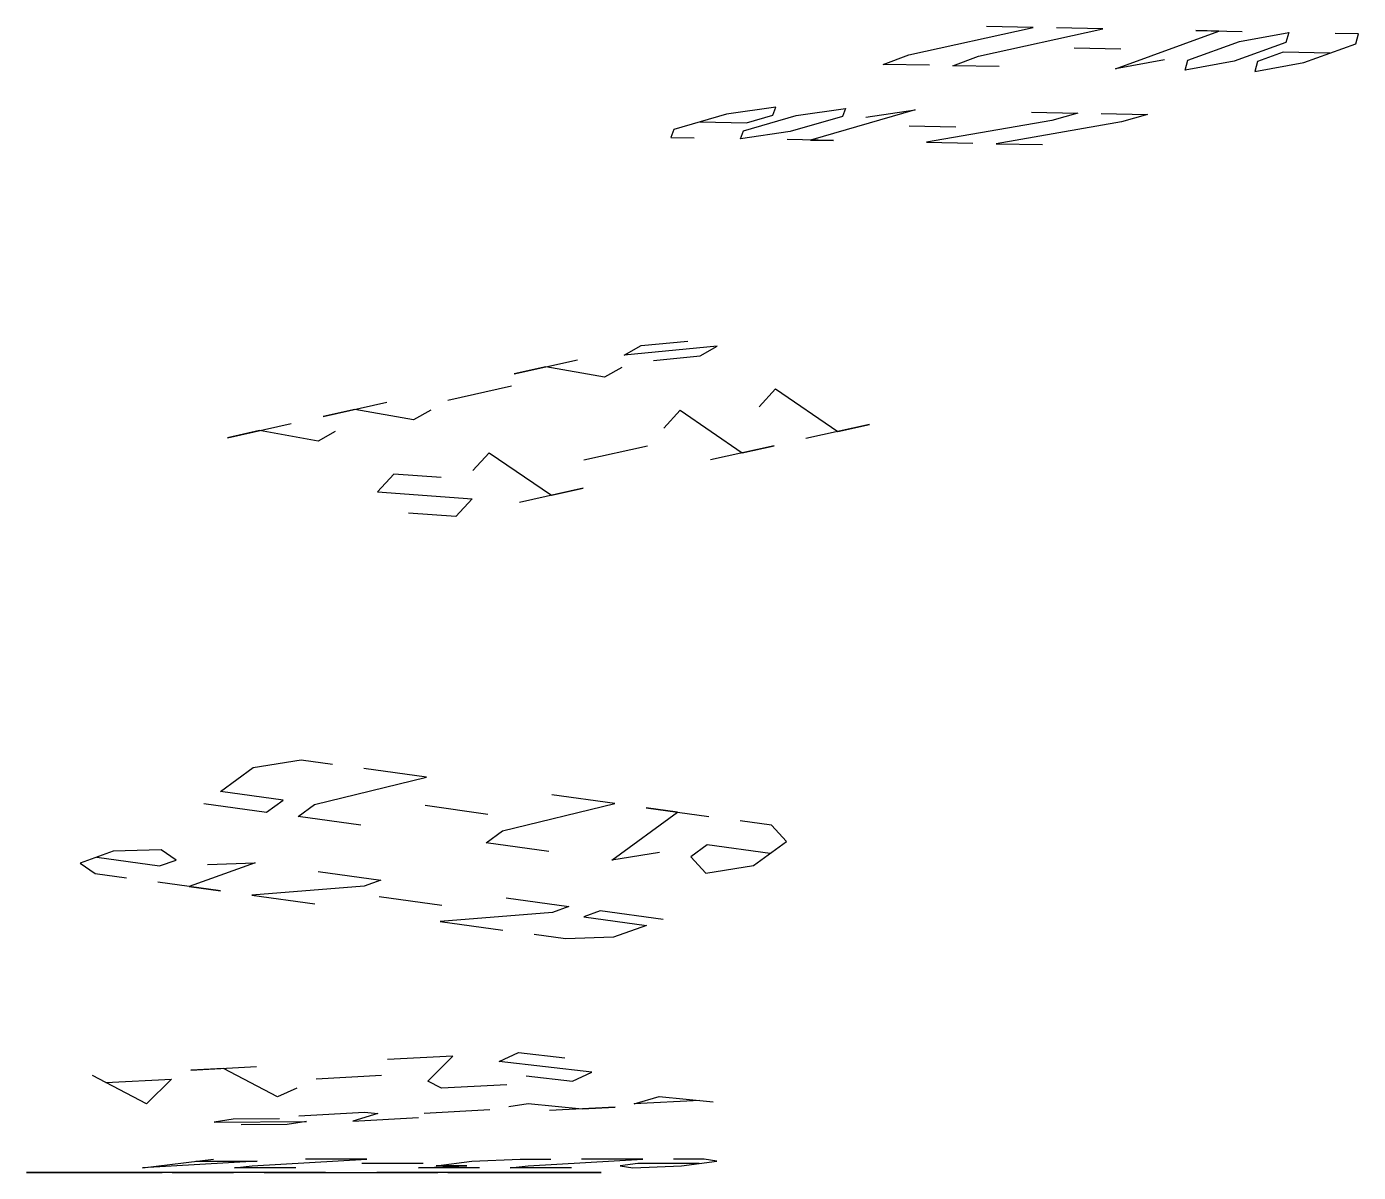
# Model space of a CAD drawing. Header units: metres. Extents: x -3.55 to 5.66, y -3.79 to 3.79.
# Drawn here: x 3.021 to 3.803, y -3.792 to -3.119 of the extents above; entities that cross this region are included whole.
import ezdxf

# ---------------------------------------------------------------- set-up
doc = ezdxf.new("R2010")
doc.units = ezdxf.units.M
doc.layers.add('PROFILES', color=30, linetype='CONTINUOUS')

msp = doc.modelspace()

# ---------------------------------------------------------------- linework, layer by layer
at = {"layer": 'PROFILES'}
for p, q in [((3.53934, -3.13525, 9.51297), (3.61229, -3.11916, 9.52081)), ((3.58028, -3.13604, 9.46576), (3.65324, -3.11995, 9.4736)), ((3.61229, -3.11916, 9.52081), (3.585, -3.11863, 9.55229)), ((3.65324, -3.11995, 9.4736), (3.62594, -3.11942, 9.50507)), ((3.6606, -3.14343, 9.34249), (3.72148, -3.12127, 9.39491)), ((3.72148, -3.12127, 9.39491), (3.70783, -3.121, 9.41064)), ((3.70783, -3.121, 9.41064), (3.73513, -3.12153, 9.37917)), ((3.70312, -3.13842, 9.32412), (3.73356, -3.12734, 9.35033)), ((3.76085, -3.12786, 9.31885), (3.73041, -3.13895, 9.29264)), ((3.73356, -3.12734, 9.35033), (3.76242, -3.12206, 9.34769)), ((3.76242, -3.12206, 9.34769), (3.76085, -3.12786, 9.31885)), ((3.77136, -3.13974, 9.24543), (3.8018, -3.12866, 9.27164)), ((3.80337, -3.12285, 9.30048), (3.78972, -3.12259, 9.31622)), ((3.8018, -3.12866, 9.27164), (3.80337, -3.12285, 9.30048)), ((3.52412, -3.14079, 9.49987), (3.53934, -3.13525, 9.51297)), ((3.56507, -3.14158, 9.45265), (3.58028, -3.13604, 9.46576)), ((3.66374, -3.13182, 9.40017), (3.63645, -3.13129, 9.43165)), ((3.75928, -3.13367, 9.29001), (3.74406, -3.13921, 9.2769)), ((3.78658, -3.1342, 9.25853), (3.75928, -3.13367, 9.29001)), ((3.55142, -3.14132, 9.46839), (3.52412, -3.14079, 9.49987)), ((3.59236, -3.14211, 9.42118), (3.56507, -3.14158, 9.45265)), ((3.68947, -3.13815, 9.33985), (3.6606, -3.14343, 9.34249)), ((3.70155, -3.14422, 9.29527), (3.70312, -3.13842, 9.32412)), ((3.73041, -3.13895, 9.29264), (3.70155, -3.14422, 9.29527)), ((3.74406, -3.13921, 9.2769), (3.74249, -3.14501, 9.24806)), ((3.74249, -3.14501, 9.24806), (3.77136, -3.13974, 9.24543)), ((3.46118, -3.16598, 9.41813), (3.43212, -3.17015, 9.42058)), ((3.45942, -3.17068, 9.3891), (3.46118, -3.16598, 9.41813)), ((3.47306, -3.17094, 9.37336), (3.50213, -3.16678, 9.37092)), ((3.54307, -3.16757, 9.3237), (3.48141, -3.18529, 9.27053)), ((3.50213, -3.16678, 9.37092), (3.50036, -3.17147, 9.34189)), ((3.51401, -3.17173, 9.32615), (3.54307, -3.16757, 9.3237)), ((3.43212, -3.17015, 9.42058), (3.40129, -3.17901, 9.39399)), ((3.4167, -3.17458, 9.40728), (3.444, -3.17511, 9.3758)), ((3.44223, -3.1798, 9.34677), (3.47306, -3.17094, 9.37336)), ((3.444, -3.17511, 9.3758), (3.45942, -3.17068, 9.3891)), ((3.50036, -3.17147, 9.34189), (3.46953, -3.18033, 9.3153)), ((3.62319, -3.17385, 9.20024), (3.54965, -3.18661, 9.19184)), ((3.66414, -3.17464, 9.15303), (3.5906, -3.1874, 9.14462)), ((3.61131, -3.16889, 9.24501), (3.63861, -3.16941, 9.21354)), ((3.63861, -3.16941, 9.21354), (3.62319, -3.17385, 9.20024)), ((3.65226, -3.16968, 9.1978), (3.67956, -3.17021, 9.16632)), ((3.67956, -3.17021, 9.16632), (3.66414, -3.17464, 9.15303)), ((3.40129, -3.17901, 9.39399), (3.39952, -3.18371, 9.36495)), ((3.39952, -3.18371, 9.36495), (3.41317, -3.18397, 9.34922)), ((3.44047, -3.1845, 9.31774), (3.44223, -3.1798, 9.34677)), ((3.46953, -3.18033, 9.3153), (3.44047, -3.1845, 9.31774)), ((3.53954, -3.17696, 9.26564), (3.56683, -3.17748, 9.23416)), ((3.49506, -3.18555, 9.25479), (3.46776, -3.18503, 9.28626)), ((3.48141, -3.18529, 9.27053), (3.49506, -3.18555, 9.25479)), ((3.54965, -3.18661, 9.19184), (3.57695, -3.18714, 9.16036)), ((3.5906, -3.1874, 9.14462), (3.61789, -3.18793, 9.11315)), ((3.37204, -3.3117, 8.55218), (3.38211, -3.306, 8.57928)), ((3.42669, -3.30642, 8.53077), (3.37204, -3.3117, 8.55218)), ((3.38211, -3.306, 8.57928), (3.40943, -3.30336, 8.56857)), ((3.41662, -3.31212, 8.50367), (3.42669, -3.30642, 8.53077)), ((3.30733, -3.32267, 8.5465), (3.34472, -3.31434, 8.56289)), ((3.3893, -3.31476, 8.51438), (3.41662, -3.31212, 8.50367)), ((3.32603, -3.3185, 8.55469), (3.30733, -3.32267, 8.5465)), ((3.36053, -3.32462, 8.47909), (3.32603, -3.3185, 8.55469)), ((3.3706, -3.31892, 8.50618), (3.36053, -3.32462, 8.47909)), ((3.30589, -3.3299, 8.5005), (3.2685, -3.33823, 8.48411)), ((3.45144, -3.34197, 8.38643), (3.46101, -3.33155, 8.41228)), ((3.46101, -3.33155, 8.41228), (3.49753, -3.35653, 8.34166)), ((3.19516, -3.34767, 8.49733), (3.23255, -3.33934, 8.51372)), ((3.21386, -3.3435, 8.50552), (3.19516, -3.34767, 8.49733)), ((3.24836, -3.34962, 8.42992), (3.21386, -3.3435, 8.50552)), ((3.25843, -3.34392, 8.45701), (3.24836, -3.34962, 8.42992)), ((3.39536, -3.35447, 8.36185), (3.40492, -3.34406, 8.38769)), ((3.40492, -3.34406, 8.38769), (3.44144, -3.36903, 8.31708)), ((3.13908, -3.36017, 8.47274), (3.17647, -3.35184, 8.48913)), ((3.15777, -3.356, 8.48094), (3.13908, -3.36017, 8.47274)), ((3.19228, -3.36212, 8.40533), (3.15777, -3.356, 8.48094)), ((3.51623, -3.35236, 8.34986), (3.47883, -3.3607, 8.33347)), ((3.49753, -3.35653, 8.34166), (3.51623, -3.35236, 8.34986)), ((3.20234, -3.35643, 8.43243), (3.19228, -3.36212, 8.40533)), ((3.28319, -3.37947, 8.31268), (3.29275, -3.36906, 8.33853)), ((3.29275, -3.36906, 8.33853), (3.32927, -3.39403, 8.26791)), ((3.3484, -3.37321, 8.31961), (3.38579, -3.36488, 8.336)), ((3.46014, -3.36486, 8.32527), (3.42275, -3.3732, 8.30888)), ((3.44144, -3.36903, 8.31708), (3.46014, -3.36486, 8.32527)), ((3.23667, -3.38156, 8.31394), (3.2271, -3.39197, 8.28809)), ((3.26449, -3.38363, 8.30448), (3.23667, -3.38156, 8.31394)), ((3.2271, -3.39197, 8.28809), (3.28275, -3.39612, 8.26917)), ((3.34797, -3.38987, 8.2761), (3.31058, -3.3982, 8.25971)), ((3.32927, -3.39403, 8.26791), (3.34797, -3.38987, 8.2761)), ((3.28275, -3.39612, 8.26917), (3.27319, -3.40653, 8.24332)), ((3.27319, -3.40653, 8.24332), (3.24536, -3.40445, 8.25278)), ((3.15413, -3.55393, 7.87499), (3.18222, -3.54944, 7.88267)), ((3.18222, -3.54944, 7.88267), (3.20064, -3.552, 7.8733)), ((3.13481, -3.56804, 7.84088), (3.15413, -3.55393, 7.87499)), ((3.19009, -3.57573, 7.81275), (3.25593, -3.55969, 7.84518)), ((3.25593, -3.55969, 7.84518), (3.21907, -3.55456, 7.86393)), ((3.12515, -3.57509, 7.82382), (3.16201, -3.58022, 7.80507)), ((3.17167, -3.57316, 7.82213), (3.13481, -3.56804, 7.84088)), ((3.16201, -3.58022, 7.80507), (3.17167, -3.57316, 7.82213)), ((3.30066, -3.59112, 7.75651), (3.36649, -3.57508, 7.78893)), ((3.36649, -3.57508, 7.78893), (3.32964, -3.56995, 7.80768)), ((3.18044, -3.58278, 7.7957), (3.19009, -3.57573, 7.81275)), ((3.21729, -3.58791, 7.77695), (3.18044, -3.58278, 7.7957)), ((3.29189, -3.5815, 7.78294), (3.25504, -3.57637, 7.80169)), ((3.36471, -3.60843, 7.70195), (3.40335, -3.58021, 7.77018)), ((3.40335, -3.58021, 7.77018), (3.38492, -3.57764, 7.77956)), ((3.38492, -3.57764, 7.77956), (3.42177, -3.58277, 7.76081)), ((3.45863, -3.5879, 7.74206), (3.4402, -3.58534, 7.75144)), ((3.4674, -3.59752, 7.71563), (3.45863, -3.5879, 7.74206)), ((3.291, -3.59817, 7.73945), (3.30066, -3.59112, 7.75651)), ((3.32786, -3.6033, 7.7207), (3.291, -3.59817, 7.73945)), ((3.44808, -3.61163, 7.68152), (3.4674, -3.59752, 7.71563)), ((3.07192, -3.60318, 7.72685), (3.05252, -3.61014, 7.69064)), ((3.06222, -3.60666, 7.70875), (3.09908, -3.61179, 7.69)), ((3.10004, -3.60226, 7.73559), (3.07192, -3.60318, 7.72685)), ((3.10877, -3.60831, 7.7081), (3.10004, -3.60226, 7.73559)), ((3.3928, -3.60394, 7.70964), (3.36471, -3.60843, 7.70195)), ((3.42088, -3.59945, 7.71732), (3.41123, -3.6065, 7.70026)), ((3.41123, -3.6065, 7.70026), (3.41999, -3.61612, 7.67383)), ((3.45774, -3.60458, 7.69857), (3.42088, -3.59945, 7.71732)), ((3.05252, -3.61014, 7.69064), (3.06126, -3.61619, 7.66316)), ((3.09908, -3.61179, 7.69), (3.10877, -3.60831, 7.7081)), ((3.15532, -3.60995, 7.70746), (3.11654, -3.62388, 7.63503)), ((3.1272, -3.61087, 7.69873), (3.15532, -3.60995, 7.70746)), ((3.41999, -3.61612, 7.67383), (3.44808, -3.61163, 7.68152)), ((3.06126, -3.61619, 7.66316), (3.07968, -3.61875, 7.65378)), ((3.13497, -3.62645, 7.62566), (3.09811, -3.62132, 7.64441)), ((3.19218, -3.61508, 7.68872), (3.22903, -3.62021, 7.66997)), ((3.22903, -3.62021, 7.66997), (3.21934, -3.62369, 7.65186)), ((3.11654, -3.62388, 7.63503), (3.13497, -3.62645, 7.62566)), ((3.21934, -3.62369, 7.65186), (3.15339, -3.62901, 7.61628)), ((3.15339, -3.62901, 7.61628), (3.19025, -3.63414, 7.59754)), ((3.22807, -3.62974, 7.62438), (3.26492, -3.63487, 7.60563)), ((3.30274, -3.63047, 7.63247), (3.3396, -3.6356, 7.61372)), ((3.3396, -3.6356, 7.61372), (3.3299, -3.63908, 7.59561)), ((3.3299, -3.63908, 7.59561), (3.26396, -3.6444, 7.56004)), ((3.26396, -3.6444, 7.56004), (3.30081, -3.64953, 7.54129)), ((3.35803, -3.63816, 7.60435), (3.34833, -3.64164, 7.58624)), ((3.34833, -3.64164, 7.58624), (3.38519, -3.64677, 7.56749)), ((3.39488, -3.64329, 7.5856), (3.35803, -3.63816, 7.60435)), ((3.33767, -3.65465, 7.52254), (3.31924, -3.65209, 7.53192)), ((3.38519, -3.64677, 7.56749), (3.36579, -3.65374, 7.53128)), ((3.36579, -3.65374, 7.53128), (3.33767, -3.65465, 7.52254)), ((3.27146, -3.72352, 7.18394), (3.23296, -3.72558, 7.16815)), ((3.25675, -3.73818, 7.11175), (3.27146, -3.72352, 7.18394)), ((3.29865, -3.72669, 7.17303), (3.30997, -3.72146, 7.19972)), ((3.30997, -3.72146, 7.19972), (3.33715, -3.72463, 7.18881)), ((3.11744, -3.73176, 7.12079), (3.15595, -3.7297, 7.13658)), ((3.13669, -3.73073, 7.12869), (3.11744, -3.73176, 7.12079)), ((3.16842, -3.74753, 7.05348), (3.13669, -3.73073, 7.12869)), ((3.35302, -3.73303, 7.15121), (3.29865, -3.72669, 7.17303)), ((3.09141, -3.75165, 7.02191), (3.05968, -3.73484, 7.09711)), ((3.06762, -3.73905, 7.07831), (3.10612, -3.73699, 7.0941)), ((3.10612, -3.73699, 7.0941), (3.09141, -3.75165, 7.02191)), ((3.22957, -3.73501, 7.12266), (3.19106, -3.73707, 7.10687)), ((3.26469, -3.74238, 7.09295), (3.25675, -3.73818, 7.11175)), ((3.31451, -3.73509, 7.13543), (3.3417, -3.73826, 7.12452)), ((3.3417, -3.73826, 7.12452), (3.35302, -3.73303, 7.15121)), ((3.17974, -3.7423, 7.08018), (3.16842, -3.74753, 7.05348)), ((3.30319, -3.74032, 7.10873), (3.26469, -3.74238, 7.09295)), ((3.37798, -3.75164, 6.98279), (3.39268, -3.74721, 7.05632)), ((3.39268, -3.74721, 7.05632), (3.42441, -3.75036, 6.97933)), ((3.25453, -3.75703, 6.95468), (3.29303, -3.75497, 6.97046)), ((3.30435, -3.75315, 6.9976), (3.31567, -3.75133, 7.02474)), ((3.31567, -3.75133, 7.02474), (3.3474, -3.75448, 6.94775)), ((3.36666, -3.75345, 6.95565), (3.32815, -3.75551, 6.93986)), ((3.3474, -3.75448, 6.94775), (3.36666, -3.75345, 6.95565)), ((3.41648, -3.74958, 6.99857), (3.37798, -3.75164, 6.98279)), ((3.1424, -3.7606, 6.95371), (3.13108, -3.76242, 6.92657)), ((3.13108, -3.76242, 6.92657), (3.18545, -3.76193, 6.90386)), ((3.16958, -3.76036, 6.94235), (3.1424, -3.7606, 6.95371)), ((3.18545, -3.76193, 6.90386), (3.17413, -3.76375, 6.87672)), ((3.1809, -3.75854, 6.96949), (3.21941, -3.75648, 6.98528)), ((3.22734, -3.75727, 6.96603), (3.21263, -3.76169, 6.8925)), ((3.21263, -3.76169, 6.8925), (3.25114, -3.75963, 6.90829)), ((3.21941, -3.75648, 6.98528), (3.22734, -3.75727, 6.96603)), ((3.17413, -3.76375, 6.87672), (3.14694, -3.76399, 6.88807)), ((3.08905, -3.78925, 6.45362), (3.13086, -3.78406, 6.52552)), ((3.15642, -3.78536, 6.4866), (3.08905, -3.78925, 6.45362)), ((3.12041, -3.78536, 6.50755), (3.15642, -3.78536, 6.4866)), ((3.15353, -3.78795, 6.44018), (3.22091, -3.78406, 6.47315)), ((3.22091, -3.78406, 6.47315), (3.18489, -3.78406, 6.4941)), ((3.26158, -3.78795, 6.37733), (3.28249, -3.78536, 6.41328)), ((3.28249, -3.78536, 6.41328), (3.31095, -3.78406, 6.42078)), ((3.31095, -3.78406, 6.42078), (3.32896, -3.78406, 6.4103)), ((3.31561, -3.78795, 6.34591), (3.38298, -3.78406, 6.37888)), ((3.38298, -3.78406, 6.37888), (3.34697, -3.78406, 6.39983)), ((3.419, -3.78406, 6.35793), (3.40099, -3.78406, 6.36841)), ((3.40565, -3.78795, 6.29354), (3.42656, -3.78536, 6.32948)), ((3.42656, -3.78536, 6.32948), (3.419, -3.78406, 6.35793)), ((3.04195, -3.79185, 6.37265), (3.021, -3.79185, 6.33664)), ((3.021, -3.79185, 6.33664), (3.02854, -3.79185, 6.30815)), ((3.02854, -3.79185, 6.30815), (3.04655, -3.79185, 6.29768)), ((3.03148, -3.79185, 6.35465), (3.0675, -3.79185, 6.3337)), ((3.07044, -3.79185, 6.38019), (3.04195, -3.79185, 6.37265)), ((3.132, -3.79185, 6.32028), (3.06456, -3.79185, 6.28721)), ((3.06456, -3.79185, 6.28721), (3.10057, -3.79185, 6.26626)), ((3.0675, -3.79185, 6.3337), (3.07797, -3.79185, 6.35171)), ((3.07797, -3.79185, 6.35171), (3.07044, -3.79185, 6.38019)), ((3.10645, -3.79185, 6.35924), (3.14247, -3.79185, 6.33829)), ((3.13659, -3.79185, 6.24531), (3.11858, -3.79185, 6.25578)), ((3.14247, -3.79185, 6.33829), (3.132, -3.79185, 6.32028)), ((3.16507, -3.79185, 6.25284), (3.13659, -3.79185, 6.24531)), ((3.14307, -3.78925, 6.4222), (3.15353, -3.78795, 6.44018)), ((3.17909, -3.78925, 6.40125), (3.14307, -3.78925, 6.4222)), ((3.16048, -3.79185, 6.32782), (3.1965, -3.79185, 6.30687)), ((3.18602, -3.79185, 6.28886), (3.16507, -3.79185, 6.25284)), ((3.1965, -3.79185, 6.30687), (3.16801, -3.79185, 6.29933)), ((3.16801, -3.79185, 6.29933), (3.18602, -3.79185, 6.28886)), ((3.19356, -3.79185, 6.26038), (3.22957, -3.79185, 6.23943)), ((3.25402, -3.78665, 6.40578), (3.21801, -3.78665, 6.42673)), ((3.29408, -3.79185, 6.22602), (3.22664, -3.79185, 6.19294)), ((3.22664, -3.79185, 6.19294), (3.26265, -3.79185, 6.17199)), ((3.25112, -3.78925, 6.35936), (3.27959, -3.78795, 6.36686)), ((3.28714, -3.78925, 6.33841), (3.25112, -3.78925, 6.35936)), ((3.27959, -3.78795, 6.36686), (3.26158, -3.78795, 6.37733)), ((3.26853, -3.79185, 6.26497), (3.30455, -3.79185, 6.24402)), ((3.32715, -3.79185, 6.15857), (3.29114, -3.79185, 6.17952)), ((3.29114, -3.79185, 6.17952), (3.35858, -3.79185, 6.2126)), ((3.30455, -3.79185, 6.24402), (3.29408, -3.79185, 6.22602)), ((3.30515, -3.78925, 6.32793), (3.31561, -3.78795, 6.34591)), ((3.34117, -3.78925, 6.30698), (3.30515, -3.78925, 6.32793)), ((3.35858, -3.79185, 6.2126), (3.31668, -3.79185, 6.14057)), ((3.38009, -3.78665, 6.33246), (3.36963, -3.78795, 6.31448)), ((3.36963, -3.78795, 6.31448), (3.37719, -3.78925, 6.28604)), ((3.37719, -3.78925, 6.28604), (3.40565, -3.78795, 6.29354)), ((3.4161, -3.78665, 6.31151), (3.38009, -3.78665, 6.33246))]:
    msp.add_line(p, q, dxfattribs=at)

doc.saveas('drawing.dxf')
